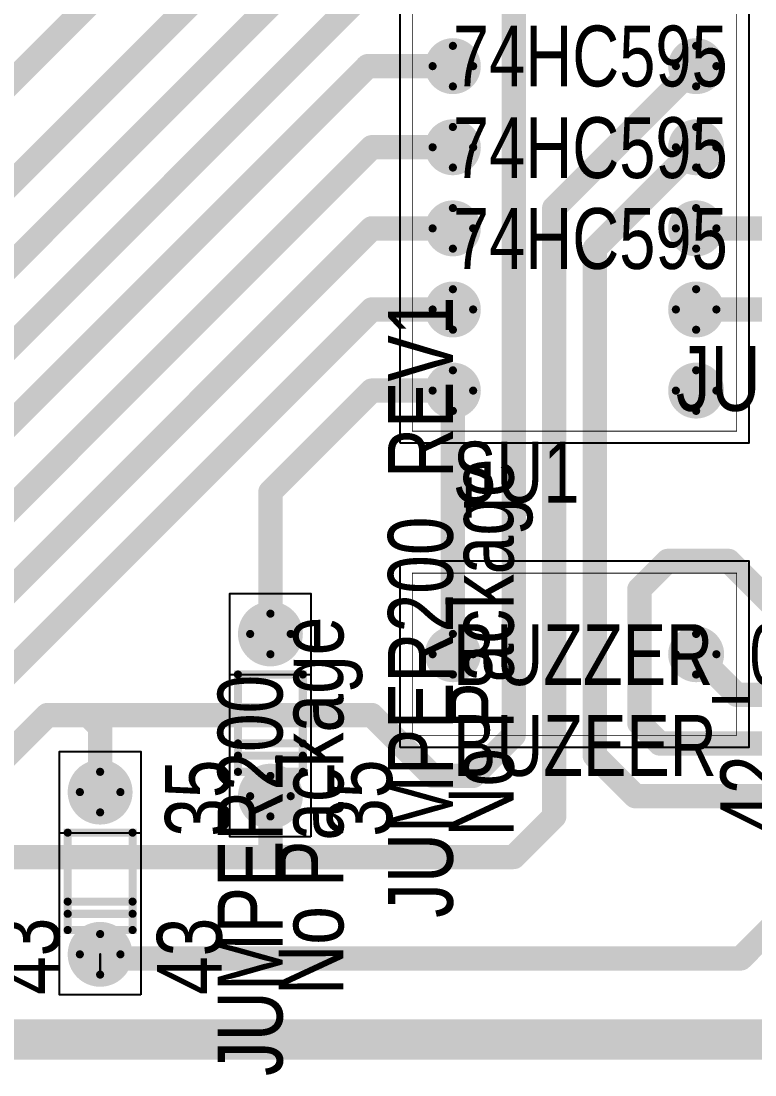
# Model space of a CAD drawing. Extents: x 0.2 to 44.6, y -5.7 to 3.4.
# Drawn here: x 1.393 to 2.298, y -0.003 to 1.297 of the extents above; entities that cross this region are included whole.
import ezdxf

# ---------------------------------------------------------------- set-up
doc = ezdxf.new("R2010")
doc.units = 0

msp = doc.modelspace()

# ---------------------------------------------------------------- linework, layer by layer
at = {"const_width": 0.05}
msp.add_lwpolyline([(0.25, 0.041), (0.25, 3.291), (5.05, 3.291), (5.05, 0.041), (0.25, 0.041)], close=True, dxfattribs=at)
for points in [[(1.86, 0.776), (1.86, 1.606), (2.29, 1.606), (2.29, 0.776), (1.86, 0.776, -0.000055)], [(1.86, 0.776, 1), (1.86, 0.776, 1)], [(1.86, 0.776, 1), (1.86, 0.776, 1)], [(2.29, 0.776, 1), (2.29, 0.776, 1)], [(1.86, 0.401), (1.86, 0.631), (2.29, 0.631), (2.29, 0.401), (1.86, 0.401, -0.000055)], [(1.86, 0.631, 1), (1.86, 0.631, 1)], [(2.29, 0.631, 1), (2.29, 0.631, 1)], [(1.65, 0.591, 1), (1.65, 0.591, 1)], [(1.75, 0.591, 1), (1.75, 0.591, 1)], [(1.65, 0.491, 1), (1.65, 0.491, 1)], [(1.75, 0.491, 1), (1.75, 0.491, 1)], [(1.44, 0.396, 1), (1.44, 0.396, 1)], [(1.54, 0.396, 1), (1.54, 0.396, 1)], [(1.86, 0.401, 1), (1.86, 0.401, 1)], [(1.86, 0.401, 1), (1.86, 0.401, 1)], [(2.29, 0.401, 1), (2.29, 0.401, 1)], [(1.44, 0.296, 1), (1.44, 0.296, 1)], [(1.54, 0.296, 1), (1.54, 0.296, 1)], [(1.65, 0.291, 1), (1.65, 0.291, 1)], [(1.65, 0.291, 1), (1.65, 0.291, 1)], [(1.75, 0.291, 1), (1.75, 0.291, 1)], [(1.75, 0.291, 1), (1.75, 0.291, 1)], [(1.75, 0.291, 1), (1.75, 0.291, 1)], [(1.75, 0.291, 1), (1.75, 0.291, 1)], [(1.44, 0.096, 1), (1.44, 0.096, 1)], [(1.44, 0.096, 1), (1.44, 0.096, 1)], [(1.54, 0.096, 1), (1.54, 0.096, 1)], [(1.54, 0.096, 1), (1.54, 0.096, 1)], [(1.54, 0.096, 1), (1.54, 0.096, 1)], [(1.54, 0.096, 1), (1.54, 0.096, 1)]]:
    msp.add_lwpolyline(points, format="xyb", close=True)
for points in [[(1.75, 0.291), (1.65, 0.291), (1.65, 0.591), (1.75, 0.591), (1.75, 0.291)], [(1.75, 0.291), (1.65, 0.291), (1.65, 0.491), (1.75, 0.491), (1.75, 0.291)], [(1.54, 0.096), (1.44, 0.096), (1.44, 0.396), (1.54, 0.396), (1.54, 0.096)], [(1.54, 0.096), (1.44, 0.096), (1.44, 0.296), (1.54, 0.296), (1.54, 0.096)]]:
    msp.add_lwpolyline(points, close=True)
at = {"layer": 'AST', "const_width": 0.01}
for points in [[(1.66, 0.391), (1.66, 0.491), (1.74, 0.491), (1.74, 0.391), (1.66, 0.391)], [(1.66, 0.371), (1.66, 0.406), (1.74, 0.406), (1.74, 0.371), (1.66, 0.371)], [(1.45, 0.196), (1.45, 0.296), (1.53, 0.296), (1.53, 0.196), (1.45, 0.196)], [(1.45, 0.176), (1.45, 0.211), (1.53, 0.211), (1.53, 0.176), (1.45, 0.176)]]:
    msp.add_lwpolyline(points, close=True, dxfattribs=at)
at = {"layer": 'AST', "const_width": 0.005}
for points in [[(1.6575, 0.491, 1), (1.6625, 0.491, 1)], [(1.7375, 0.491, 1), (1.7425, 0.491, 1)], [(1.6575, 0.406, 1), (1.6625, 0.406, 1)], [(1.7375, 0.406, 1), (1.7425, 0.406, 1)], [(1.6575, 0.391, 1), (1.6625, 0.391, 1)], [(1.6575, 0.391, 1), (1.6625, 0.391, 1)], [(1.7375, 0.391, 1), (1.7425, 0.391, 1)], [(1.6575, 0.371, 1), (1.6625, 0.371, 1)], [(1.6575, 0.371, 1), (1.6625, 0.371, 1)], [(1.7375, 0.371, 1), (1.7425, 0.371, 1)], [(1.4475, 0.296, 1), (1.4525, 0.296, 1)], [(1.5275, 0.296, 1), (1.5325, 0.296, 1)], [(1.4475, 0.211, 1), (1.4525, 0.211, 1)], [(1.5275, 0.211, 1), (1.5325, 0.211, 1)], [(1.4475, 0.196, 1), (1.4525, 0.196, 1)], [(1.4475, 0.196, 1), (1.4525, 0.196, 1)], [(1.5275, 0.196, 1), (1.5325, 0.196, 1)], [(1.4475, 0.176, 1), (1.4525, 0.176, 1)], [(1.4475, 0.176, 1), (1.4525, 0.176, 1)], [(1.5275, 0.176, 1), (1.5325, 0.176, 1)]]:
    msp.add_lwpolyline(points, format="xyb", close=True, dxfattribs=at)
at = {"layer": 'BOT'}
for points, const_width in [([(1.325, 1.166), (1.775, 1.616)], 0.03), ([(1.825, 1.541), (1.35, 1.066)], 0.03), ([(1.825, 1.441), (1.35, 0.966)], 0.03), ([(1.825, 1.341), (1.35, 0.866)], 0.03), ([(2, 1.316), (2, 0.416)], 0.03), ([(1.82, 1.241), (1.345, 0.766)], 0.03), ([(1.925, 1.241), (1.82, 1.241)], 0.03), ([(2.05, 1.066), (2.225, 1.241)], 0.03), ([(1.825, 1.141), (1.35, 0.666)], 0.03), ([(1.925, 1.141), (1.825, 1.141)], 0.03), ([(2.225, 1.141), (2.1, 1.016)], 0.03), ([(2.05, 0.316), (2.05, 1.066)], 0.03), ([(1.825, 1.041), (1.35, 0.566)], 0.03), ([(1.925, 1.041), (1.825, 1.041)], 0.03), ([(2.225, 1.041), (2.35, 1.041)], 0.03), ([(2.1, 1.016), (2.1, 0.391)], 0.03), ([(1.825, 0.941), (1.35, 0.466)], 0.03), ([(1.925, 0.941), (1.825, 0.941)], 0.03), ([(2.225, 0.941), (2.315, 0.941)], 0.03), ([(1.825, 0.841), (1.7, 0.716)], 0.03), ([(1.925, 0.841), (1.825, 0.841)], 0.03), ([(1.925, 0.516), (1.925, 0.841)], 0.03), ([(1.7, 0.716), (1.7, 0.541)], 0.03), ([(2.19, 0.631), (2.155, 0.596)], 0.03), ([(2.265, 0.631), (2.19, 0.631)], 0.03), ([(2.37, 0.526), (2.265, 0.631)], 0.03), ([(2.155, 0.596), (2.155, 0.431)], 0.03), ([(2.225, 0.516), (2.275, 0.466)], 0.03), ([(2.275, 0.466), (3.675, 0.466)], 0.03), ([(1.425, 0.441), (1.35, 0.366)], 0.03), ([(1.475, 0.441), (1.425, 0.441)], 0.03), ([(1.825, 0.441), (1.475, 0.441)], 0.03), ([(1.475, 0.441), (1.49, 0.426)], 0.03), ([(1.49, 0.426), (1.475, 0.441)], 0.03), ([(1.9, 0.366), (1.825, 0.441)], 0.03), ([(2.155, 0.431), (2.18, 0.406)], 0.03), ([(1.49, 0.426), (1.49, 0.346)], 0.03), ([(1.49, 0.346), (1.49, 0.426)], 0.03), ([(2, 0.416), (1.95, 0.366)], 0.03), ([(2.18, 0.406), (3.715, 0.406)], 0.03), ([(2.1, 0.391), (2.15, 0.341)], 0.03), ([(1.95, 0.366), (1.9, 0.366)], 0.03), ([(1.7, 0.266), (1.7, 0.341)], 0.03), ([(2.15, 0.341), (3.775, 0.341)], 0.03), ([(2, 0.266), (2.05, 0.316)], 0.03), ([(0.8, 0.266), (1.7, 0.266)], 0.03), ([(0.8, 0.266), (1.7, 0.266)], 0.03), ([(1.7, 0.266), (2, 0.266)], 0.03), ([(2.385, 0.246), (2.28, 0.141)], 0.03), ([(2.28, 0.141), (1.505, 0.141)], 0.03), ([(1.505, 0.141), (1.49, 0.126)], 0.02), ([(1.49, 0.126), (1.49, 0.146)], 0.003)]:
    msp.add_lwpolyline(points, dxfattribs=dict(at, const_width=const_width))
for points, const_width in [([(1.91, 1.241, 1), (1.94, 1.241, 1)], 0.031), ([(2.21, 1.241, 1), (2.24, 1.241, 1)], 0.031), ([(1.8125, 1.241, 1), (1.8275, 1.241, 1)], 0.015), ([(1.8125, 1.241, 1), (1.8275, 1.241, 1)], 0.015), ([(1.9175, 1.241, 1), (1.9325, 1.241, 1)], 0.015), ([(2.2175, 1.241, 1), (2.2325, 1.241, 1)], 0.015), ([(1.91, 1.141, 1), (1.94, 1.141, 1)], 0.031), ([(2.21, 1.141, 1), (2.24, 1.141, 1)], 0.031), ([(1.8175, 1.141, 1), (1.8325, 1.141, 1)], 0.015), ([(1.8175, 1.141, 1), (1.8325, 1.141, 1)], 0.015), ([(1.9175, 1.141, 1), (1.9325, 1.141, 1)], 0.015), ([(2.2175, 1.141, 1), (2.2325, 1.141, 1)], 0.015), ([(2.0425, 1.066, 1), (2.0575, 1.066, 1)], 0.015), ([(2.0425, 1.066, 1), (2.0575, 1.066, 1)], 0.015), ([(1.91, 1.041, 1), (1.94, 1.041, 1)], 0.031), ([(2.21, 1.041, 1), (2.24, 1.041, 1)], 0.031), ([(1.8175, 1.041, 1), (1.8325, 1.041, 1)], 0.015), ([(1.8175, 1.041, 1), (1.8325, 1.041, 1)], 0.015), ([(1.9175, 1.041, 1), (1.9325, 1.041, 1)], 0.015), ([(2.2175, 1.041, 1), (2.2325, 1.041, 1)], 0.015), ([(2.0925, 1.016, 1), (2.1075, 1.016, 1)], 0.015), ([(2.0925, 1.016, 1), (2.1075, 1.016, 1)], 0.015), ([(1.91, 0.941, 1), (1.94, 0.941, 1)], 0.031), ([(2.21, 0.941, 1), (2.24, 0.941, 1)], 0.031), ([(1.8175, 0.941, 1), (1.8325, 0.941, 1)], 0.015), ([(1.8175, 0.941, 1), (1.8325, 0.941, 1)], 0.015), ([(1.9175, 0.941, 1), (1.9325, 0.941, 1)], 0.015), ([(2.2175, 0.941, 1), (2.2325, 0.941, 1)], 0.015), ([(1.91, 0.841, 1), (1.94, 0.841, 1)], 0.031), ([(2.21, 0.841, 1), (2.24, 0.841, 1)], 0.031), ([(1.8175, 0.841, 1), (1.8325, 0.841, 1)], 0.015), ([(1.8175, 0.841, 1), (1.8325, 0.841, 1)], 0.015), ([(1.9175, 0.841, 1), (1.9325, 0.841, 1)], 0.015), ([(1.9175, 0.841, 1), (1.9325, 0.841, 1)], 0.015), ([(1.6925, 0.716, 1), (1.7075, 0.716, 1)], 0.015), ([(1.6925, 0.716, 1), (1.7075, 0.716, 1)], 0.015), ([(2.1825, 0.631, 1), (2.1975, 0.631, 1)], 0.015), ([(2.1825, 0.631, 1), (2.1975, 0.631, 1)], 0.015), ([(2.2575, 0.631, 1), (2.2725, 0.631, 1)], 0.015), ([(2.2575, 0.631, 1), (2.2725, 0.631, 1)], 0.015), ([(2.1475, 0.596, 1), (2.1625, 0.596, 1)], 0.015), ([(2.1475, 0.596, 1), (2.1625, 0.596, 1)], 0.015), ([(1.685, 0.541, 1), (1.715, 0.541, 1)], 0.031), ([(1.6925, 0.541, 1), (1.7075, 0.541, 1)], 0.015), ([(1.91, 0.516, 1), (1.94, 0.516, 1)], 0.031), ([(2.21, 0.516, 1), (2.24, 0.516, 1)], 0.031), ([(1.9175, 0.516, 1), (1.9325, 0.516, 1)], 0.015), ([(2.2175, 0.516, 1), (2.2325, 0.516, 1)], 0.015), ([(2.2675, 0.466, 1), (2.2825, 0.466, 1)], 0.015), ([(2.2675, 0.466, 1), (2.2825, 0.466, 1)], 0.015), ([(1.4175, 0.441, 1), (1.4325, 0.441, 1)], 0.015), ([(1.4175, 0.441, 1), (1.4325, 0.441, 1)], 0.015), ([(1.4675, 0.441, 1), (1.4825, 0.441, 1)], 0.015), ([(1.4675, 0.441, 1), (1.4825, 0.441, 1)], 0.015), ([(1.4675, 0.441, 1), (1.4825, 0.441, 1)], 0.015), ([(1.4675, 0.441, 1), (1.4825, 0.441, 1)], 0.015), ([(1.8175, 0.441, 1), (1.8325, 0.441, 1)], 0.015), ([(1.8175, 0.441, 1), (1.8325, 0.441, 1)], 0.015), ([(2.1475, 0.431, 1), (2.1625, 0.431, 1)], 0.015), ([(2.1475, 0.431, 1), (2.1625, 0.431, 1)], 0.015), ([(1.4825, 0.426, 1), (1.4975, 0.426, 1)], 0.015), ([(1.4825, 0.426, 1), (1.4975, 0.426, 1)], 0.015), ([(1.4825, 0.426, 1), (1.4975, 0.426, 1)], 0.015), ([(1.4825, 0.426, 1), (1.4975, 0.426, 1)], 0.015), ([(1.9925, 0.416, 1), (2.0075, 0.416, 1)], 0.015), ([(1.9925, 0.416, 1), (2.0075, 0.416, 1)], 0.015), ([(2.1725, 0.406, 1), (2.1875, 0.406, 1)], 0.015), ([(2.1725, 0.406, 1), (2.1875, 0.406, 1)], 0.015), ([(2.0925, 0.391, 1), (2.1075, 0.391, 1)], 0.015), ([(2.0925, 0.391, 1), (2.1075, 0.391, 1)], 0.015), ([(1.8925, 0.366, 1), (1.9075, 0.366, 1)], 0.015), ([(1.8925, 0.366, 1), (1.9075, 0.366, 1)], 0.015), ([(1.9425, 0.366, 1), (1.9575, 0.366, 1)], 0.015), ([(1.9425, 0.366, 1), (1.9575, 0.366, 1)], 0.015), ([(1.475, 0.346, 1), (1.505, 0.346, 1)], 0.031), ([(1.685, 0.341, 1), (1.715, 0.341, 1)], 0.031), ([(1.4825, 0.346, 1), (1.4975, 0.346, 1)], 0.015), ([(1.4825, 0.346, 1), (1.4975, 0.346, 1)], 0.015), ([(1.6925, 0.341, 1), (1.7075, 0.341, 1)], 0.015), ([(2.1425, 0.341, 1), (2.1575, 0.341, 1)], 0.015), ([(2.1425, 0.341, 1), (2.1575, 0.341, 1)], 0.015), ([(2.0425, 0.316, 1), (2.0575, 0.316, 1)], 0.015), ([(2.0425, 0.316, 1), (2.0575, 0.316, 1)], 0.015), ([(1.6925, 0.266, 1), (1.7075, 0.266, 1)], 0.015), ([(1.6925, 0.266, 1), (1.7075, 0.266, 1)], 0.015), ([(1.6925, 0.266, 1), (1.7075, 0.266, 1)], 0.015), ([(1.6925, 0.266, 1), (1.7075, 0.266, 1)], 0.015), ([(1.9925, 0.266, 1), (2.0075, 0.266, 1)], 0.015), ([(1.9925, 0.266, 1), (2.0075, 0.266, 1)], 0.015), ([(1.475, 0.146, 1), (1.505, 0.146, 1)], 0.031), ([(1.4975, 0.141, 1), (1.5125, 0.141, 1)], 0.015), ([(2.2725, 0.141, 1), (2.2875, 0.141, 1)], 0.015), ([(2.2725, 0.141, 1), (2.2875, 0.141, 1)], 0.015), ([(1.4893, 0.146, 1), (1.4908, 0.146, 1)], 0.0015), ([(1.5, 0.141, 1), (1.51, 0.141, 1)], 0.01), ([(1.485, 0.126, 1), (1.495, 0.126, 1)], 0.01), ([(1.4893, 0.126, 1), (1.4908, 0.126, 1)], 0.0015)]:
    msp.add_lwpolyline(points, format="xyb", close=True, dxfattribs=dict(at, const_width=const_width))
at = {"layer": 'DRD', "const_width": 0.01}
for points in [[(1.925, 1.216), (1.925, 1.266)], [(2.225, 1.216), (2.225, 1.266)], [(1.9, 1.241), (1.95, 1.241)], [(2.2, 1.241), (2.25, 1.241)], [(1.925, 1.116), (1.925, 1.166)], [(2.225, 1.116), (2.225, 1.166)], [(1.9, 1.141), (1.95, 1.141)], [(2.2, 1.141), (2.25, 1.141)], [(1.925, 1.016), (1.925, 1.066)], [(2.225, 1.016), (2.225, 1.066)], [(1.9, 1.041), (1.95, 1.041)], [(2.2, 1.041), (2.25, 1.041)], [(1.925, 0.916), (1.925, 0.966)], [(2.225, 0.916), (2.225, 0.966)], [(1.9, 0.941), (1.95, 0.941)], [(2.2, 0.941), (2.25, 0.941)], [(1.925, 0.816), (1.925, 0.866)], [(2.225, 0.816), (2.225, 0.866)], [(1.9, 0.841), (1.95, 0.841)], [(2.2, 0.841), (2.25, 0.841)], [(1.7, 0.516), (1.7, 0.566)], [(1.675, 0.541), (1.725, 0.541)], [(1.925, 0.491), (1.925, 0.541)], [(2.225, 0.491), (2.225, 0.541)], [(1.9, 0.516), (1.95, 0.516)], [(2.2, 0.516), (2.25, 0.516)], [(1.49, 0.321), (1.49, 0.371)], [(1.7, 0.316), (1.7, 0.366)], [(1.465, 0.346), (1.515, 0.346)], [(1.675, 0.341), (1.725, 0.341)], [(1.49, 0.121), (1.49, 0.171)], [(1.465, 0.146), (1.515, 0.146)]]:
    msp.add_lwpolyline(points, dxfattribs=at)
at = {"layer": 'DRD', "const_width": 0.005}
for points in [[(1.9225, 1.266, 1), (1.9275, 1.266, 1)], [(2.2225, 1.266, 1), (2.2275, 1.266, 1)], [(1.8975, 1.241, 1), (1.9025, 1.241, 1)], [(1.9475, 1.241, 1), (1.9525, 1.241, 1)], [(2.1975, 1.241, 1), (2.2025, 1.241, 1)], [(2.2475, 1.241, 1), (2.2525, 1.241, 1)], [(1.9225, 1.216, 1), (1.9275, 1.216, 1)], [(2.2225, 1.216, 1), (2.2275, 1.216, 1)], [(1.9225, 1.166, 1), (1.9275, 1.166, 1)], [(2.2225, 1.166, 1), (2.2275, 1.166, 1)], [(1.8975, 1.141, 1), (1.9025, 1.141, 1)], [(1.9475, 1.141, 1), (1.9525, 1.141, 1)], [(2.1975, 1.141, 1), (2.2025, 1.141, 1)], [(2.2475, 1.141, 1), (2.2525, 1.141, 1)], [(1.9225, 1.116, 1), (1.9275, 1.116, 1)], [(2.2225, 1.116, 1), (2.2275, 1.116, 1)], [(1.9225, 1.066, 1), (1.9275, 1.066, 1)], [(2.2225, 1.066, 1), (2.2275, 1.066, 1)], [(1.8975, 1.041, 1), (1.9025, 1.041, 1)], [(1.9475, 1.041, 1), (1.9525, 1.041, 1)], [(2.1975, 1.041, 1), (2.2025, 1.041, 1)], [(2.2475, 1.041, 1), (2.2525, 1.041, 1)], [(1.9225, 1.016, 1), (1.9275, 1.016, 1)], [(2.2225, 1.016, 1), (2.2275, 1.016, 1)], [(1.9225, 0.966, 1), (1.9275, 0.966, 1)], [(2.2225, 0.966, 1), (2.2275, 0.966, 1)], [(1.8975, 0.941, 1), (1.9025, 0.941, 1)], [(1.9475, 0.941, 1), (1.9525, 0.941, 1)], [(2.1975, 0.941, 1), (2.2025, 0.941, 1)], [(2.2475, 0.941, 1), (2.2525, 0.941, 1)], [(1.9225, 0.916, 1), (1.9275, 0.916, 1)], [(2.2225, 0.916, 1), (2.2275, 0.916, 1)], [(1.9225, 0.866, 1), (1.9275, 0.866, 1)], [(2.2225, 0.866, 1), (2.2275, 0.866, 1)], [(1.8975, 0.841, 1), (1.9025, 0.841, 1)], [(1.9475, 0.841, 1), (1.9525, 0.841, 1)], [(2.1975, 0.841, 1), (2.2025, 0.841, 1)], [(2.2475, 0.841, 1), (2.2525, 0.841, 1)], [(1.9225, 0.816, 1), (1.9275, 0.816, 1)], [(2.2225, 0.816, 1), (2.2275, 0.816, 1)], [(1.6975, 0.566, 1), (1.7025, 0.566, 1)], [(1.6725, 0.541, 1), (1.6775, 0.541, 1)], [(1.7225, 0.541, 1), (1.7275, 0.541, 1)], [(1.9225, 0.541, 1), (1.9275, 0.541, 1)], [(2.2225, 0.541, 1), (2.2275, 0.541, 1)], [(1.6975, 0.516, 1), (1.7025, 0.516, 1)], [(1.8975, 0.516, 1), (1.9025, 0.516, 1)], [(1.9475, 0.516, 1), (1.9525, 0.516, 1)], [(2.1975, 0.516, 1), (2.2025, 0.516, 1)], [(2.2475, 0.516, 1), (2.2525, 0.516, 1)], [(1.9225, 0.491, 1), (1.9275, 0.491, 1)], [(2.2225, 0.491, 1), (2.2275, 0.491, 1)], [(1.4875, 0.371, 1), (1.4925, 0.371, 1)], [(1.6975, 0.366, 1), (1.7025, 0.366, 1)], [(1.4625, 0.346, 1), (1.4675, 0.346, 1)], [(1.5125, 0.346, 1), (1.5175, 0.346, 1)], [(1.6725, 0.341, 1), (1.6775, 0.341, 1)], [(1.7225, 0.341, 1), (1.7275, 0.341, 1)], [(1.4875, 0.321, 1), (1.4925, 0.321, 1)], [(1.6975, 0.316, 1), (1.7025, 0.316, 1)], [(1.4875, 0.171, 1), (1.4925, 0.171, 1)], [(1.4625, 0.146, 1), (1.4675, 0.146, 1)], [(1.5125, 0.146, 1), (1.5175, 0.146, 1)], [(1.4875, 0.121, 1), (1.4925, 0.121, 1)]]:
    msp.add_lwpolyline(points, format="xyb", close=True, dxfattribs=at)
at = {"layer": 'DRL', "const_width": 0.019}
for points in [[(1.916, 1.241, 1), (1.934, 1.241, 1)], [(2.216, 1.241, 1), (2.234, 1.241, 1)], [(1.916, 1.141, 1), (1.934, 1.141, 1)], [(2.216, 1.141, 1), (2.234, 1.141, 1)], [(1.916, 1.041, 1), (1.934, 1.041, 1)], [(2.216, 1.041, 1), (2.234, 1.041, 1)], [(1.916, 0.941, 1), (1.934, 0.941, 1)], [(2.216, 0.941, 1), (2.234, 0.941, 1)], [(1.916, 0.841, 1), (1.934, 0.841, 1)], [(2.216, 0.841, 1), (2.234, 0.841, 1)], [(1.691, 0.541, 1), (1.709, 0.541, 1)], [(1.916, 0.516, 1), (1.934, 0.516, 1)], [(2.216, 0.516, 1), (2.234, 0.516, 1)], [(1.481, 0.346, 1), (1.499, 0.346, 1)], [(1.691, 0.341, 1), (1.709, 0.341, 1)], [(1.481, 0.146, 1), (1.499, 0.146, 1)]]:
    msp.add_lwpolyline(points, format="xyb", close=True, dxfattribs=at)
at = {"layer": 'GND'}
for points, const_width in [([(1.908, 1.241, 1), (1.942, 1.241, 1)], 0.035), ([(2.208, 1.241, 1), (2.242, 1.241, 1)], 0.035), ([(1.908, 1.141, 1), (1.942, 1.141, 1)], 0.035), ([(2.208, 1.141, 1), (2.242, 1.141, 1)], 0.035), ([(1.908, 1.041, 1), (1.942, 1.041, 1)], 0.035), ([(2.208, 1.041, 1), (2.242, 1.041, 1)], 0.035), ([(1.908, 0.941, 1), (1.942, 0.941, 1)], 0.035), ([(2.208, 0.941, 1), (2.242, 0.941, 1)], 0.035), ([(1.908, 0.841, 1), (1.942, 0.841, 1)], 0.035), ([(2.208, 0.841, 1), (2.242, 0.841, 1)], 0.035), ([(1.68, 0.541, 1), (1.72, 0.541, 1)], 0.04), ([(1.908, 0.516, 1), (1.942, 0.516, 1)], 0.035), ([(2.208, 0.516, 1), (2.242, 0.516, 1)], 0.035), ([(1.47, 0.346, 1), (1.51, 0.346, 1)], 0.04), ([(1.68, 0.341, 1), (1.72, 0.341, 1)], 0.04), ([(1.47, 0.146, 1), (1.51, 0.146, 1)], 0.04)]:
    msp.add_lwpolyline(points, format="xyb", close=True, dxfattribs=dict(at, const_width=const_width))
at = {"layer": 'I10', "const_width": 0.031}
for points in [[(1.91, 1.241, 1), (1.94, 1.241, 1)], [(2.21, 1.241, 1), (2.24, 1.241, 1)], [(1.91, 1.141, 1), (1.94, 1.141, 1)], [(2.21, 1.141, 1), (2.24, 1.141, 1)], [(1.91, 1.041, 1), (1.94, 1.041, 1)], [(2.21, 1.041, 1), (2.24, 1.041, 1)], [(1.91, 0.941, 1), (1.94, 0.941, 1)], [(2.21, 0.941, 1), (2.24, 0.941, 1)], [(1.91, 0.841, 1), (1.94, 0.841, 1)], [(2.21, 0.841, 1), (2.24, 0.841, 1)], [(1.685, 0.541, 1), (1.715, 0.541, 1)], [(1.91, 0.516, 1), (1.94, 0.516, 1)], [(2.21, 0.516, 1), (2.24, 0.516, 1)], [(1.475, 0.346, 1), (1.505, 0.346, 1)], [(1.685, 0.341, 1), (1.715, 0.341, 1)], [(1.475, 0.146, 1), (1.505, 0.146, 1)]]:
    msp.add_lwpolyline(points, format="xyb", close=True, dxfattribs=at)
at = {"layer": 'I11', "const_width": 0.031}
for points in [[(1.91, 1.241, 1), (1.94, 1.241, 1)], [(2.21, 1.241, 1), (2.24, 1.241, 1)], [(1.91, 1.141, 1), (1.94, 1.141, 1)], [(2.21, 1.141, 1), (2.24, 1.141, 1)], [(1.91, 1.041, 1), (1.94, 1.041, 1)], [(2.21, 1.041, 1), (2.24, 1.041, 1)], [(1.91, 0.941, 1), (1.94, 0.941, 1)], [(2.21, 0.941, 1), (2.24, 0.941, 1)], [(1.91, 0.841, 1), (1.94, 0.841, 1)], [(2.21, 0.841, 1), (2.24, 0.841, 1)], [(1.685, 0.541, 1), (1.715, 0.541, 1)], [(1.91, 0.516, 1), (1.94, 0.516, 1)], [(2.21, 0.516, 1), (2.24, 0.516, 1)], [(1.475, 0.346, 1), (1.505, 0.346, 1)], [(1.685, 0.341, 1), (1.715, 0.341, 1)], [(1.475, 0.146, 1), (1.505, 0.146, 1)]]:
    msp.add_lwpolyline(points, format="xyb", close=True, dxfattribs=at)
at = {"layer": 'I12', "const_width": 0.031}
for points in [[(1.91, 1.241, 1), (1.94, 1.241, 1)], [(2.21, 1.241, 1), (2.24, 1.241, 1)], [(1.91, 1.141, 1), (1.94, 1.141, 1)], [(2.21, 1.141, 1), (2.24, 1.141, 1)], [(1.91, 1.041, 1), (1.94, 1.041, 1)], [(2.21, 1.041, 1), (2.24, 1.041, 1)], [(1.91, 0.941, 1), (1.94, 0.941, 1)], [(2.21, 0.941, 1), (2.24, 0.941, 1)], [(1.91, 0.841, 1), (1.94, 0.841, 1)], [(2.21, 0.841, 1), (2.24, 0.841, 1)], [(1.685, 0.541, 1), (1.715, 0.541, 1)], [(1.91, 0.516, 1), (1.94, 0.516, 1)], [(2.21, 0.516, 1), (2.24, 0.516, 1)], [(1.475, 0.346, 1), (1.505, 0.346, 1)], [(1.685, 0.341, 1), (1.715, 0.341, 1)], [(1.475, 0.146, 1), (1.505, 0.146, 1)]]:
    msp.add_lwpolyline(points, format="xyb", close=True, dxfattribs=at)
at = {"layer": 'IN1', "const_width": 0.031}
for points in [[(1.91, 1.241, 1), (1.94, 1.241, 1)], [(2.21, 1.241, 1), (2.24, 1.241, 1)], [(1.91, 1.141, 1), (1.94, 1.141, 1)], [(2.21, 1.141, 1), (2.24, 1.141, 1)], [(1.91, 1.041, 1), (1.94, 1.041, 1)], [(2.21, 1.041, 1), (2.24, 1.041, 1)], [(1.91, 0.941, 1), (1.94, 0.941, 1)], [(2.21, 0.941, 1), (2.24, 0.941, 1)], [(1.91, 0.841, 1), (1.94, 0.841, 1)], [(2.21, 0.841, 1), (2.24, 0.841, 1)], [(1.685, 0.541, 1), (1.715, 0.541, 1)], [(1.91, 0.516, 1), (1.94, 0.516, 1)], [(2.21, 0.516, 1), (2.24, 0.516, 1)], [(1.475, 0.346, 1), (1.505, 0.346, 1)], [(1.685, 0.341, 1), (1.715, 0.341, 1)], [(1.475, 0.146, 1), (1.505, 0.146, 1)]]:
    msp.add_lwpolyline(points, format="xyb", close=True, dxfattribs=at)
at = {"layer": 'IN2', "const_width": 0.031}
for points in [[(1.91, 1.241, 1), (1.94, 1.241, 1)], [(2.21, 1.241, 1), (2.24, 1.241, 1)], [(1.91, 1.141, 1), (1.94, 1.141, 1)], [(2.21, 1.141, 1), (2.24, 1.141, 1)], [(1.91, 1.041, 1), (1.94, 1.041, 1)], [(2.21, 1.041, 1), (2.24, 1.041, 1)], [(1.91, 0.941, 1), (1.94, 0.941, 1)], [(2.21, 0.941, 1), (2.24, 0.941, 1)], [(1.91, 0.841, 1), (1.94, 0.841, 1)], [(2.21, 0.841, 1), (2.24, 0.841, 1)], [(1.685, 0.541, 1), (1.715, 0.541, 1)], [(1.91, 0.516, 1), (1.94, 0.516, 1)], [(2.21, 0.516, 1), (2.24, 0.516, 1)], [(1.475, 0.346, 1), (1.505, 0.346, 1)], [(1.685, 0.341, 1), (1.715, 0.341, 1)], [(1.475, 0.146, 1), (1.505, 0.146, 1)]]:
    msp.add_lwpolyline(points, format="xyb", close=True, dxfattribs=at)
at = {"layer": 'IN3', "const_width": 0.031}
for points in [[(1.91, 1.241, 1), (1.94, 1.241, 1)], [(2.21, 1.241, 1), (2.24, 1.241, 1)], [(1.91, 1.141, 1), (1.94, 1.141, 1)], [(2.21, 1.141, 1), (2.24, 1.141, 1)], [(1.91, 1.041, 1), (1.94, 1.041, 1)], [(2.21, 1.041, 1), (2.24, 1.041, 1)], [(1.91, 0.941, 1), (1.94, 0.941, 1)], [(2.21, 0.941, 1), (2.24, 0.941, 1)], [(1.91, 0.841, 1), (1.94, 0.841, 1)], [(2.21, 0.841, 1), (2.24, 0.841, 1)], [(1.685, 0.541, 1), (1.715, 0.541, 1)], [(1.91, 0.516, 1), (1.94, 0.516, 1)], [(2.21, 0.516, 1), (2.24, 0.516, 1)], [(1.475, 0.346, 1), (1.505, 0.346, 1)], [(1.685, 0.341, 1), (1.715, 0.341, 1)], [(1.475, 0.146, 1), (1.505, 0.146, 1)]]:
    msp.add_lwpolyline(points, format="xyb", close=True, dxfattribs=at)
at = {"layer": 'IN4', "const_width": 0.031}
for points in [[(1.91, 1.241, 1), (1.94, 1.241, 1)], [(2.21, 1.241, 1), (2.24, 1.241, 1)], [(1.91, 1.141, 1), (1.94, 1.141, 1)], [(2.21, 1.141, 1), (2.24, 1.141, 1)], [(1.91, 1.041, 1), (1.94, 1.041, 1)], [(2.21, 1.041, 1), (2.24, 1.041, 1)], [(1.91, 0.941, 1), (1.94, 0.941, 1)], [(2.21, 0.941, 1), (2.24, 0.941, 1)], [(1.91, 0.841, 1), (1.94, 0.841, 1)], [(2.21, 0.841, 1), (2.24, 0.841, 1)], [(1.685, 0.541, 1), (1.715, 0.541, 1)], [(1.91, 0.516, 1), (1.94, 0.516, 1)], [(2.21, 0.516, 1), (2.24, 0.516, 1)], [(1.475, 0.346, 1), (1.505, 0.346, 1)], [(1.685, 0.341, 1), (1.715, 0.341, 1)], [(1.475, 0.146, 1), (1.505, 0.146, 1)]]:
    msp.add_lwpolyline(points, format="xyb", close=True, dxfattribs=at)
at = {"layer": 'IN5', "const_width": 0.031}
for points in [[(1.91, 1.241, 1), (1.94, 1.241, 1)], [(2.21, 1.241, 1), (2.24, 1.241, 1)], [(1.91, 1.141, 1), (1.94, 1.141, 1)], [(2.21, 1.141, 1), (2.24, 1.141, 1)], [(1.91, 1.041, 1), (1.94, 1.041, 1)], [(2.21, 1.041, 1), (2.24, 1.041, 1)], [(1.91, 0.941, 1), (1.94, 0.941, 1)], [(2.21, 0.941, 1), (2.24, 0.941, 1)], [(1.91, 0.841, 1), (1.94, 0.841, 1)], [(2.21, 0.841, 1), (2.24, 0.841, 1)], [(1.685, 0.541, 1), (1.715, 0.541, 1)], [(1.91, 0.516, 1), (1.94, 0.516, 1)], [(2.21, 0.516, 1), (2.24, 0.516, 1)], [(1.475, 0.346, 1), (1.505, 0.346, 1)], [(1.685, 0.341, 1), (1.715, 0.341, 1)], [(1.475, 0.146, 1), (1.505, 0.146, 1)]]:
    msp.add_lwpolyline(points, format="xyb", close=True, dxfattribs=at)
at = {"layer": 'IN6', "const_width": 0.031}
for points in [[(1.91, 1.241, 1), (1.94, 1.241, 1)], [(2.21, 1.241, 1), (2.24, 1.241, 1)], [(1.91, 1.141, 1), (1.94, 1.141, 1)], [(2.21, 1.141, 1), (2.24, 1.141, 1)], [(1.91, 1.041, 1), (1.94, 1.041, 1)], [(2.21, 1.041, 1), (2.24, 1.041, 1)], [(1.91, 0.941, 1), (1.94, 0.941, 1)], [(2.21, 0.941, 1), (2.24, 0.941, 1)], [(1.91, 0.841, 1), (1.94, 0.841, 1)], [(2.21, 0.841, 1), (2.24, 0.841, 1)], [(1.685, 0.541, 1), (1.715, 0.541, 1)], [(1.91, 0.516, 1), (1.94, 0.516, 1)], [(2.21, 0.516, 1), (2.24, 0.516, 1)], [(1.475, 0.346, 1), (1.505, 0.346, 1)], [(1.685, 0.341, 1), (1.715, 0.341, 1)], [(1.475, 0.146, 1), (1.505, 0.146, 1)]]:
    msp.add_lwpolyline(points, format="xyb", close=True, dxfattribs=at)
at = {"layer": 'IN7', "const_width": 0.031}
for points in [[(1.91, 1.241, 1), (1.94, 1.241, 1)], [(2.21, 1.241, 1), (2.24, 1.241, 1)], [(1.91, 1.141, 1), (1.94, 1.141, 1)], [(2.21, 1.141, 1), (2.24, 1.141, 1)], [(1.91, 1.041, 1), (1.94, 1.041, 1)], [(2.21, 1.041, 1), (2.24, 1.041, 1)], [(1.91, 0.941, 1), (1.94, 0.941, 1)], [(2.21, 0.941, 1), (2.24, 0.941, 1)], [(1.91, 0.841, 1), (1.94, 0.841, 1)], [(2.21, 0.841, 1), (2.24, 0.841, 1)], [(1.685, 0.541, 1), (1.715, 0.541, 1)], [(1.91, 0.516, 1), (1.94, 0.516, 1)], [(2.21, 0.516, 1), (2.24, 0.516, 1)], [(1.475, 0.346, 1), (1.505, 0.346, 1)], [(1.685, 0.341, 1), (1.715, 0.341, 1)], [(1.475, 0.146, 1), (1.505, 0.146, 1)]]:
    msp.add_lwpolyline(points, format="xyb", close=True, dxfattribs=at)
at = {"layer": 'IN8', "const_width": 0.031}
for points in [[(1.91, 1.241, 1), (1.94, 1.241, 1)], [(2.21, 1.241, 1), (2.24, 1.241, 1)], [(1.91, 1.141, 1), (1.94, 1.141, 1)], [(2.21, 1.141, 1), (2.24, 1.141, 1)], [(1.91, 1.041, 1), (1.94, 1.041, 1)], [(2.21, 1.041, 1), (2.24, 1.041, 1)], [(1.91, 0.941, 1), (1.94, 0.941, 1)], [(2.21, 0.941, 1), (2.24, 0.941, 1)], [(1.91, 0.841, 1), (1.94, 0.841, 1)], [(2.21, 0.841, 1), (2.24, 0.841, 1)], [(1.685, 0.541, 1), (1.715, 0.541, 1)], [(1.91, 0.516, 1), (1.94, 0.516, 1)], [(2.21, 0.516, 1), (2.24, 0.516, 1)], [(1.475, 0.346, 1), (1.505, 0.346, 1)], [(1.685, 0.341, 1), (1.715, 0.341, 1)], [(1.475, 0.146, 1), (1.505, 0.146, 1)]]:
    msp.add_lwpolyline(points, format="xyb", close=True, dxfattribs=at)
at = {"layer": 'IN9', "const_width": 0.031}
for points in [[(1.91, 1.241, 1), (1.94, 1.241, 1)], [(2.21, 1.241, 1), (2.24, 1.241, 1)], [(1.91, 1.141, 1), (1.94, 1.141, 1)], [(2.21, 1.141, 1), (2.24, 1.141, 1)], [(1.91, 1.041, 1), (1.94, 1.041, 1)], [(2.21, 1.041, 1), (2.24, 1.041, 1)], [(1.91, 0.941, 1), (1.94, 0.941, 1)], [(2.21, 0.941, 1), (2.24, 0.941, 1)], [(1.91, 0.841, 1), (1.94, 0.841, 1)], [(2.21, 0.841, 1), (2.24, 0.841, 1)], [(1.685, 0.541, 1), (1.715, 0.541, 1)], [(1.91, 0.516, 1), (1.94, 0.516, 1)], [(2.21, 0.516, 1), (2.24, 0.516, 1)], [(1.475, 0.346, 1), (1.505, 0.346, 1)], [(1.685, 0.341, 1), (1.715, 0.341, 1)], [(1.475, 0.146, 1), (1.505, 0.146, 1)]]:
    msp.add_lwpolyline(points, format="xyb", close=True, dxfattribs=at)
at = {"layer": 'PWR'}
for points, const_width in [([(1.908, 1.241, 1), (1.942, 1.241, 1)], 0.035), ([(2.208, 1.241, 1), (2.242, 1.241, 1)], 0.035), ([(1.908, 1.141, 1), (1.942, 1.141, 1)], 0.035), ([(2.208, 1.141, 1), (2.242, 1.141, 1)], 0.035), ([(1.908, 1.041, 1), (1.942, 1.041, 1)], 0.035), ([(2.208, 1.041, 1), (2.242, 1.041, 1)], 0.035), ([(1.908, 0.941, 1), (1.942, 0.941, 1)], 0.035), ([(2.208, 0.941, 1), (2.242, 0.941, 1)], 0.035), ([(1.908, 0.841, 1), (1.942, 0.841, 1)], 0.035), ([(2.208, 0.841, 1), (2.242, 0.841, 1)], 0.035), ([(1.68, 0.541, 1), (1.72, 0.541, 1)], 0.04), ([(1.908, 0.516, 1), (1.942, 0.516, 1)], 0.035), ([(2.208, 0.516, 1), (2.242, 0.516, 1)], 0.035), ([(1.47, 0.346, 1), (1.51, 0.346, 1)], 0.04), ([(1.68, 0.341, 1), (1.72, 0.341, 1)], 0.04), ([(1.47, 0.146, 1), (1.51, 0.146, 1)], 0.04)]:
    msp.add_lwpolyline(points, format="xyb", close=True, dxfattribs=dict(at, const_width=const_width))
at = {"layer": 'SMB', "const_width": 0.033}
for points in [[(1.909, 1.241, 1), (1.941, 1.241, 1)], [(2.209, 1.241, 1), (2.241, 1.241, 1)], [(1.909, 1.141, 1), (1.941, 1.141, 1)], [(2.209, 1.141, 1), (2.241, 1.141, 1)], [(1.909, 1.041, 1), (1.941, 1.041, 1)], [(2.209, 1.041, 1), (2.241, 1.041, 1)], [(1.909, 0.941, 1), (1.941, 0.941, 1)], [(2.209, 0.941, 1), (2.241, 0.941, 1)], [(1.909, 0.841, 1), (1.941, 0.841, 1)], [(2.209, 0.841, 1), (2.241, 0.841, 1)], [(1.684, 0.541, 1), (1.716, 0.541, 1)], [(1.909, 0.516, 1), (1.941, 0.516, 1)], [(2.209, 0.516, 1), (2.241, 0.516, 1)], [(1.474, 0.346, 1), (1.506, 0.346, 1)], [(1.684, 0.341, 1), (1.716, 0.341, 1)], [(1.474, 0.146, 1), (1.506, 0.146, 1)]]:
    msp.add_lwpolyline(points, format="xyb", close=True, dxfattribs=at)
at = {"layer": 'SMT', "const_width": 0.033}
for points in [[(1.909, 1.241, 1), (1.941, 1.241, 1)], [(2.209, 1.241, 1), (2.241, 1.241, 1)], [(1.909, 1.141, 1), (1.941, 1.141, 1)], [(2.209, 1.141, 1), (2.241, 1.141, 1)], [(1.909, 1.041, 1), (1.941, 1.041, 1)], [(2.209, 1.041, 1), (2.241, 1.041, 1)], [(1.909, 0.941, 1), (1.941, 0.941, 1)], [(2.209, 0.941, 1), (2.241, 0.941, 1)], [(1.909, 0.841, 1), (1.941, 0.841, 1)], [(2.209, 0.841, 1), (2.241, 0.841, 1)], [(1.684, 0.541, 1), (1.716, 0.541, 1)], [(1.909, 0.516, 1), (1.941, 0.516, 1)], [(2.209, 0.516, 1), (2.241, 0.516, 1)], [(1.474, 0.346, 1), (1.506, 0.346, 1)], [(1.684, 0.341, 1), (1.716, 0.341, 1)], [(1.474, 0.146, 1), (1.506, 0.146, 1)]]:
    msp.add_lwpolyline(points, format="xyb", close=True, dxfattribs=at)
at = {"layer": 'SST', "const_width": 0.01}
for points in [[(1.66, 0.391), (1.66, 0.491), (1.74, 0.491), (1.74, 0.391), (1.66, 0.391)], [(1.66, 0.371), (1.66, 0.406), (1.74, 0.406), (1.74, 0.371), (1.66, 0.371)], [(1.45, 0.196), (1.45, 0.296), (1.53, 0.296), (1.53, 0.196), (1.45, 0.196)], [(1.45, 0.176), (1.45, 0.211), (1.53, 0.211), (1.53, 0.176), (1.45, 0.176)]]:
    msp.add_lwpolyline(points, close=True, dxfattribs=at)
at = {"layer": 'SST', "const_width": 0.005}
for points in [[(1.6575, 0.491, 1), (1.6625, 0.491, 1)], [(1.7375, 0.491, 1), (1.7425, 0.491, 1)], [(1.6575, 0.406, 1), (1.6625, 0.406, 1)], [(1.7375, 0.406, 1), (1.7425, 0.406, 1)], [(1.6575, 0.391, 1), (1.6625, 0.391, 1)], [(1.6575, 0.391, 1), (1.6625, 0.391, 1)], [(1.7375, 0.391, 1), (1.7425, 0.391, 1)], [(1.6575, 0.371, 1), (1.6625, 0.371, 1)], [(1.6575, 0.371, 1), (1.6625, 0.371, 1)], [(1.7375, 0.371, 1), (1.7425, 0.371, 1)], [(1.4475, 0.296, 1), (1.4525, 0.296, 1)], [(1.5275, 0.296, 1), (1.5325, 0.296, 1)], [(1.4475, 0.211, 1), (1.4525, 0.211, 1)], [(1.5275, 0.211, 1), (1.5325, 0.211, 1)], [(1.4475, 0.196, 1), (1.4525, 0.196, 1)], [(1.4475, 0.196, 1), (1.4525, 0.196, 1)], [(1.5275, 0.196, 1), (1.5325, 0.196, 1)], [(1.4475, 0.176, 1), (1.4525, 0.176, 1)], [(1.4475, 0.176, 1), (1.4525, 0.176, 1)], [(1.5275, 0.176, 1), (1.5325, 0.176, 1)]]:
    msp.add_lwpolyline(points, format="xyb", close=True, dxfattribs=at)
at = {"layer": 'TOP', "const_width": 0.001}
for points in [[(1.875, 1.591), (1.875, 0.791), (2.275, 0.791), (2.275, 1.591), (1.875, 1.591)], [(1.875, 0.616), (1.875, 0.416), (2.275, 0.416), (2.275, 0.616), (1.875, 0.616)]]:
    msp.add_lwpolyline(points, close=True, dxfattribs=at)
at = {"layer": 'TOP'}
for points, const_width in [([(1.91, 1.241, 1), (1.94, 1.241, 1)], 0.031), ([(2.21, 1.241, 1), (2.24, 1.241, 1)], 0.031), ([(1.91, 1.141, 1), (1.94, 1.141, 1)], 0.031), ([(2.21, 1.141, 1), (2.24, 1.141, 1)], 0.031), ([(1.91, 1.041, 1), (1.94, 1.041, 1)], 0.031), ([(2.21, 1.041, 1), (2.24, 1.041, 1)], 0.031), ([(1.91, 0.941, 1), (1.94, 0.941, 1)], 0.031), ([(2.21, 0.941, 1), (2.24, 0.941, 1)], 0.031), ([(1.91, 0.841, 1), (1.94, 0.841, 1)], 0.031), ([(2.21, 0.841, 1), (2.24, 0.841, 1)], 0.031), ([(1.8747, 0.791, 1), (1.8753, 0.791, 1)], 0.0005), ([(2.2748, 0.791, 1), (2.2752, 0.791, 1)], 0.0005), ([(1.8747, 0.616, 1), (1.8753, 0.616, 1)], 0.0005), ([(1.8747, 0.616, 1), (1.8753, 0.616, 1)], 0.0005), ([(2.2748, 0.616, 1), (2.2752, 0.616, 1)], 0.0005), ([(1.685, 0.541, 1), (1.715, 0.541, 1)], 0.031), ([(1.91, 0.516, 1), (1.94, 0.516, 1)], 0.031), ([(2.21, 0.516, 1), (2.24, 0.516, 1)], 0.031), ([(1.8747, 0.416, 1), (1.8753, 0.416, 1)], 0.0005), ([(2.2748, 0.416, 1), (2.2752, 0.416, 1)], 0.0005), ([(1.475, 0.346, 1), (1.505, 0.346, 1)], 0.031), ([(1.685, 0.341, 1), (1.715, 0.341, 1)], 0.031), ([(1.475, 0.146, 1), (1.505, 0.146, 1)], 0.031)]:
    msp.add_lwpolyline(points, format="xyb", close=True, dxfattribs=dict(at, const_width=const_width))

# ---------------------------------------------------------------- texts
at = {"layer": 'AST', "width": 0.8}
for s, height, p in [('74HC595', 0.075, (1.925, 1.216)), ('74HC595', 0.075, (1.925, 1.103)), ('74HC595', 0.075, (1.925, 0.991)), ('JUMPER200', 0.08, (2.2, 0.816)), ('SU1', 0.075, (1.925, 0.703)), ('BUZZER_0', 0.075, (1.925, 0.478)), ('BUZEER', 0.075, (1.925, 0.366))]:
    msp.add_text(s, height=height, dxfattribs=at).set_placement(p)
for s, p in [('JUMPER200_REV1', (1.925, 0.191)), ('No Package', (2, 0.291)), ('No Package', (1.79, 0.096)), ('JUMPER200', (1.715, -0.004)), ('35', (1.85, 0.291)), ('43', (1.64, 0.096))]:
    msp.add_text(s, height=0.08, rotation=90, dxfattribs=at).set_placement(p)
at = {"layer": 'SST', "width": 0.8}
msp.add_text('SU1', height=0.075, dxfattribs=at).set_placement((1.925, 0.703))
for s, p in [('35', (1.65, 0.291)), ('42', (2.335, 0.296)), ('43', (1.44, 0.096))]:
    msp.add_text(s, height=0.08, rotation=90, dxfattribs=at).set_placement(p)

doc.saveas('drawing.dxf')
